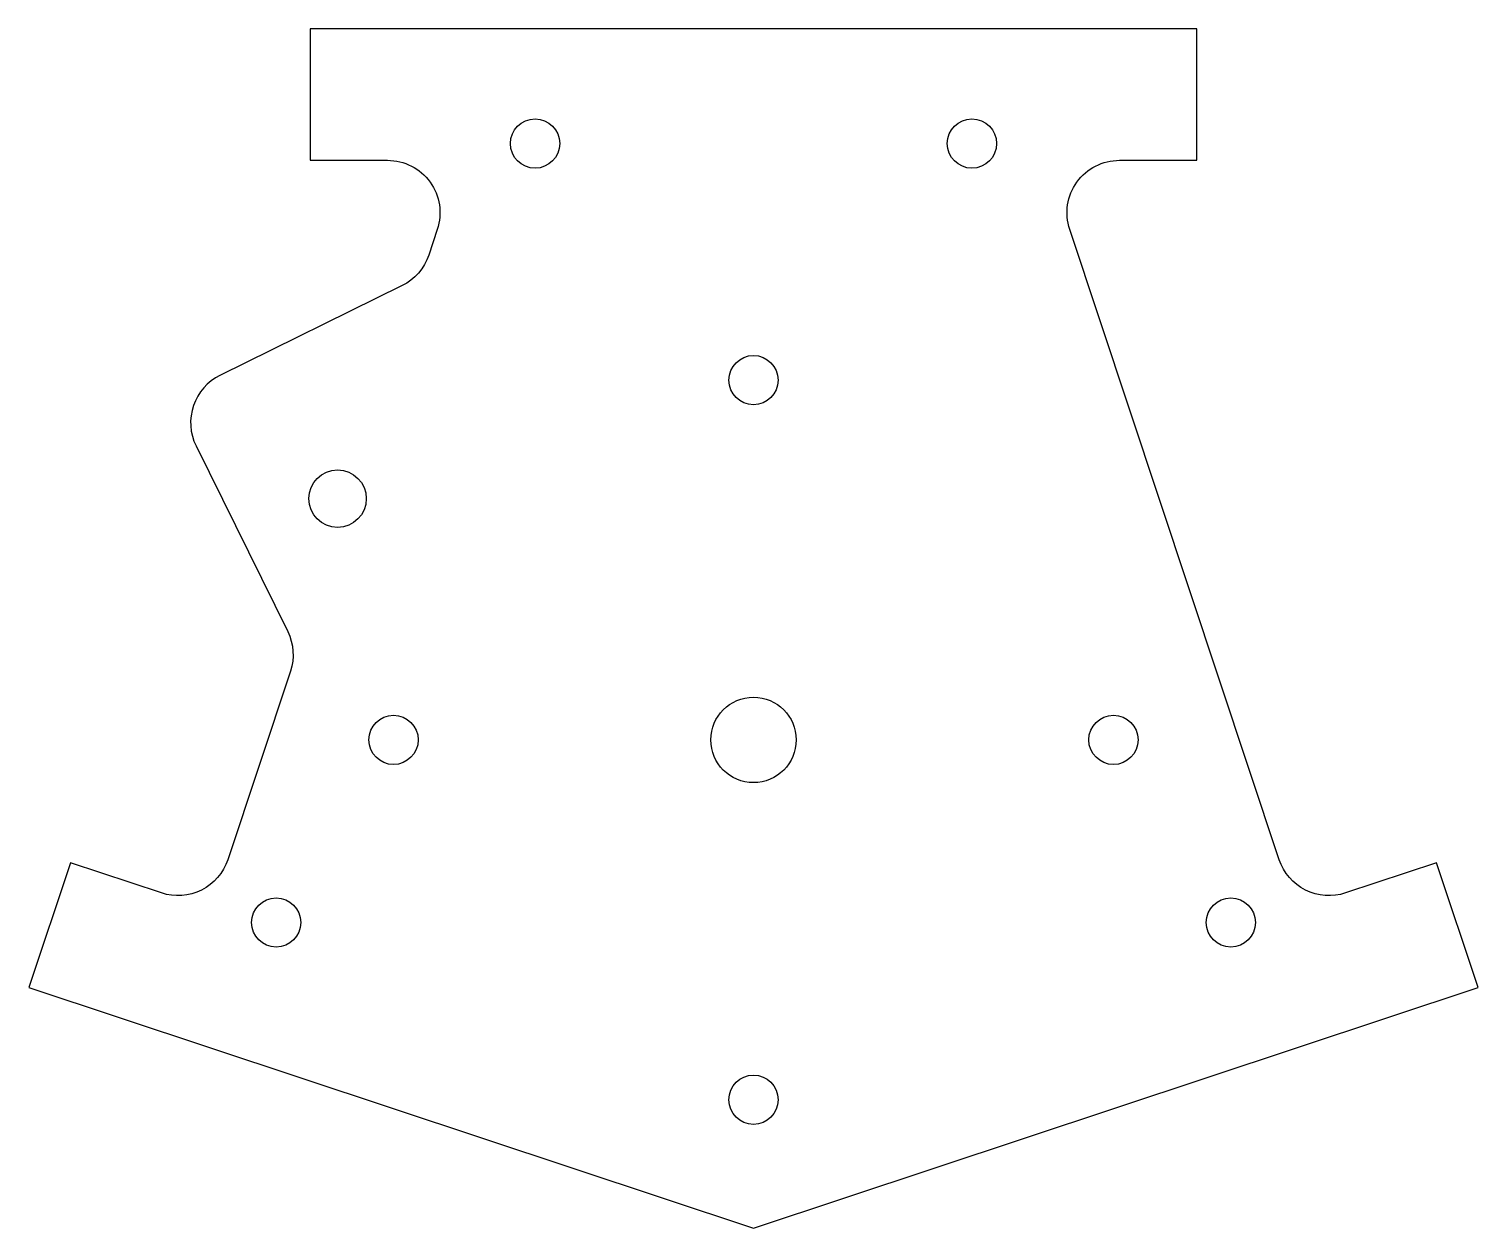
# Model space of a CAD drawing. Header units: millimetres. Extents: x -44.1 to 44.1, y -35.7 to 37.3.
import ezdxf

# ---------------------------------------------------------------- set-up
doc = ezdxf.new("R2010")
doc.units = ezdxf.units.MM
doc.layers.get('0').update_dxf_attribs({"linetype": 'CONTINUOUS'})

msp = doc.modelspace()

# ---------------------------------------------------------------- linework, layer by layer
msp.add_lwpolyline([(-19.255, 25.102), (-19.775, 23.537, -0.200587), (-21.397, 21.676), (-32.492, 16.204, 0.414219), (-33.947, 11.919), (-28.367, 0.605, -0.197243), (-28.2, -1.819), (-32.014, -13.297, -0.414214), (-36.06, -15.325), (-41.599, -13.484), (-44.121, -21.076), (0, -35.736), (44.122, -21.076), (41.599, -13.484), (36.06, -15.325, -0.414214), (32.014, -13.297), (19.255, 25.102, -0.511615), (22.292, 29.311), (26.994, 29.311), (26.994, 37.311), (-26.993, 37.311), (-26.993, 29.311), (-22.292, 29.311, -0.511615)], format="xyb", close=True)
for centre, radius in [((-13.303, 30.329), 1.5), ((13.303, 30.329), 1.5), ((0, 15.92), 1.5), ((-25.329, 8.698), 1.75), ((0, -6), 2.6), ((-21.92, -6), 1.5), ((21.92, -6), 1.5), ((-29.069, -17.121), 1.5), ((29.069, -17.121), 1.5), ((0, -27.92), 1.5)]:
    msp.add_circle(centre, radius)

doc.saveas('drawing.dxf')
